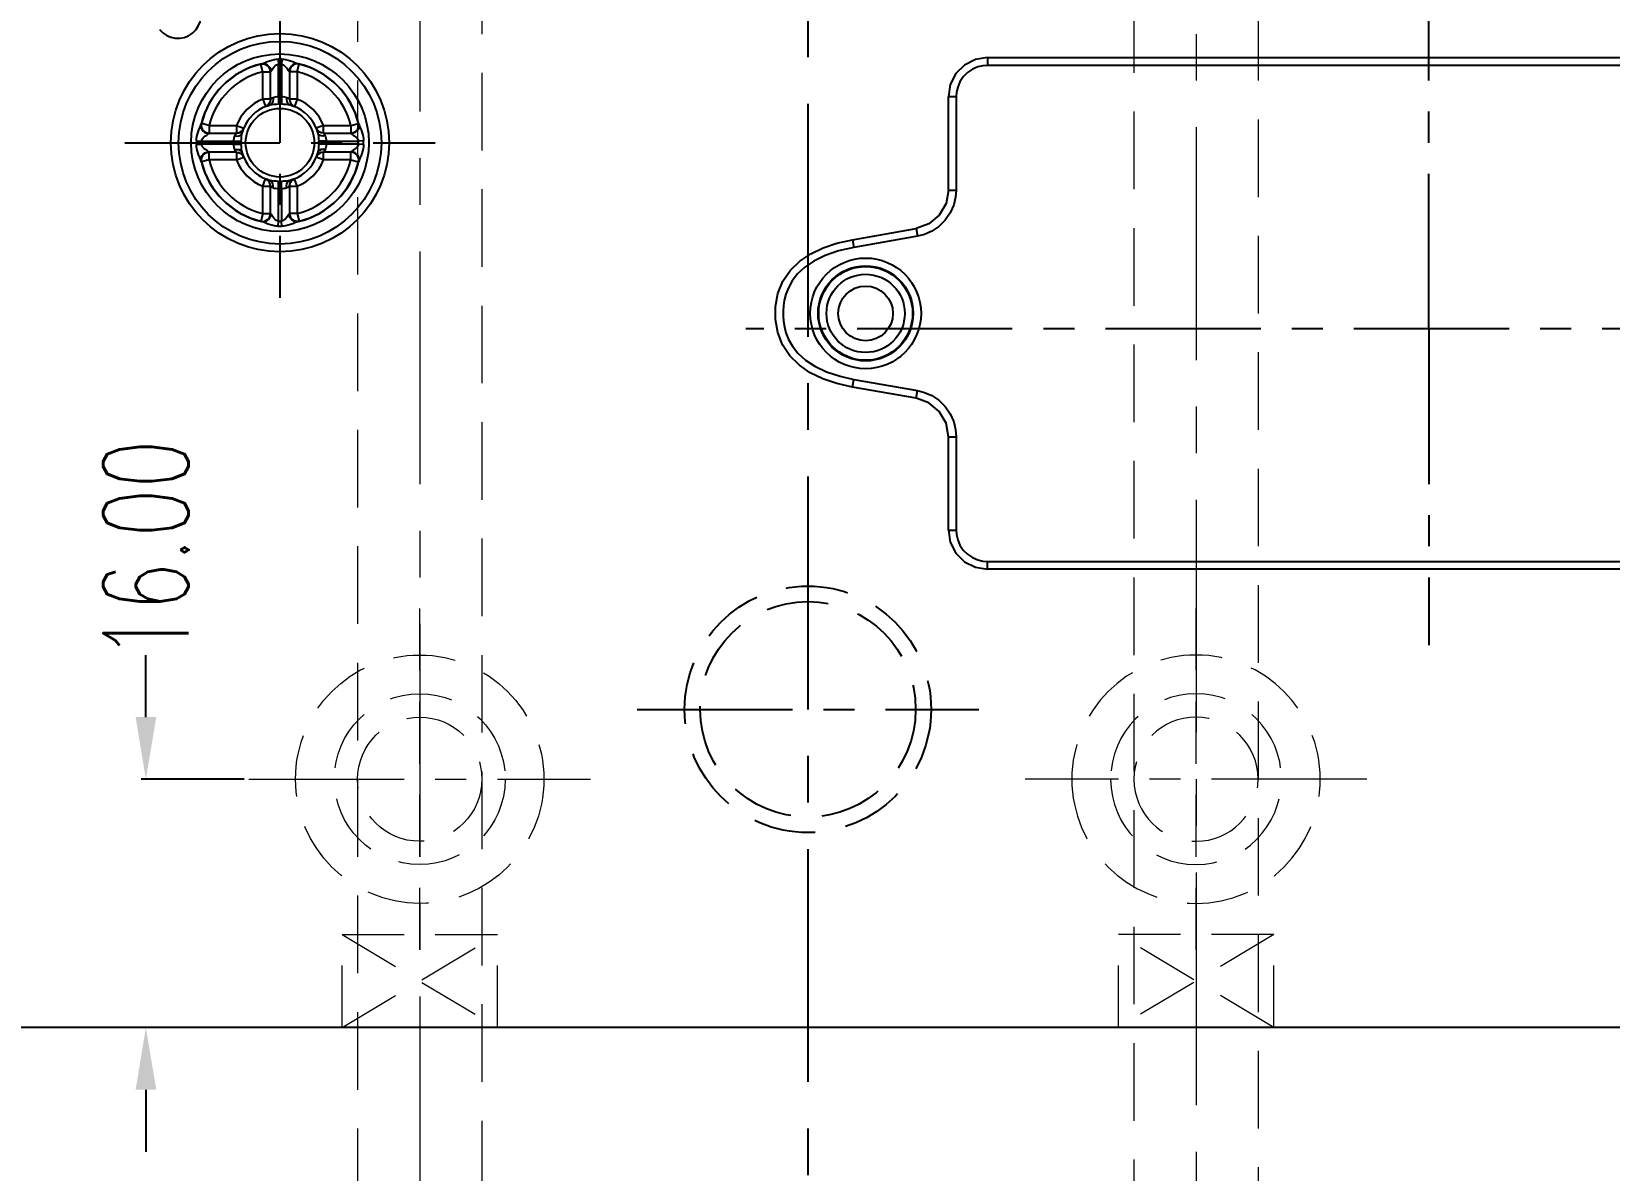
# Model space of a CAD drawing. Header units: millimetres. Extents: x 35888 to 37096, y -21952 to -21097.
# Drawn here: x 36818.2 to 36919.8, y -21504.1 to -21430.7 of the extents above; entities that cross this region are included whole.
import ezdxf

# ---------------------------------------------------------------- set-up
doc = ezdxf.new("R2010")
doc.units = ezdxf.units.MM
doc.header["$LTSCALE"] = 8
doc.linetypes.add('CENTER', pattern=[2, 1.25, -0.25, 0.25, -0.25])
doc.linetypes.add('HIDDEN', pattern=[0.375, 0.25, -0.125])
doc.layers.get('DEFPOINTS').update_dxf_attribs({"color": 6})
for name, color, linetype in [('Cav-cor', 30, 'Continuous'), ('CL', 1, 'Continuous'), ('DEFAULT_1', 7, 'CENTER'), ('Ru', 8, 'Continuous')]:
    doc.layers.add(name, color=color, linetype=linetype)
doc.layers.add('dim', color=3, linetype='Continuous', lineweight=15)
doc.layers.add('WR', color=122, linetype='HIDDEN', lineweight=18)
doc.styles.get("Standard").update_dxf_attribs({"font": 'txt.shx', "width": 0.67, "bigfont": 'chineset.shx'})
doc.dimstyles.new('ISO-25', dxfattribs={"dimtxt": 5.5, "dimasz": 4, "dimexe": 0.3, "dimexo": 0.3, "dimtad": 0, "dimzin": 1, "dimdsep": 46, "dimtxsty": 'Standard', "dimcen": 0, "dimclrd": 3, "dimclre": 3, "dimclrt": 7, "dimazin": 0, "dimtfac": 1, "dimtofl": 0, "dimtmove": 0, "dimatfit": 0, "dimfxl": 0, "dimarcsym": 0})

# ---------------------------------------------------------------- blocks, each defined once
blk = doc.blocks.new('*D27255')
at = {"layer": 'DEFPOINTS', "color": 0}
for p in [(36768.19, -21480.37), (36968.19, -21480.37), (36768.19, -21572.11)]:
    blk.add_point(p, dxfattribs=at)
at = {"layer": 'dim', "color": 3, "lineweight": -2}
for p, q in [((36768.19, -21480.67), (36768.19, -21572.41)), ((36968.19, -21480.67), (36968.19, -21572.41)), ((36772.19, -21572.11), (36859.47, -21572.11)), ((36964.19, -21572.11), (36876.69, -21572.11))]:
    blk.add_line(p, q, dxfattribs=at)
at = {"layer": 'dim', "color": 3}
for points in [[(36772.19, -21571.44), (36772.19, -21572.77), (36768.19, -21572.11)], [(36964.19, -21572.77), (36964.19, -21571.44), (36968.19, -21572.11)]]:
    blk.add_solid(points, dxfattribs=at)
at = {"layer": 'dim', "color": 7, "insert": (36868.08, -21572.11), "char_height": 5.5, "attachment_point": 5}
blk.add_mtext('200.00', dxfattribs=at)
blk = doc.blocks.new('20160904.091723')
at = {"layer": 'WR', "linetype": 'CENTER'}
blk.add_line((0, 11), (0, -11), dxfattribs=at)
at = {"layer": 'WR', "linetype": 'HIDDEN', "ltscale": 2}
blk.add_line((-11, 0), (11, 0), dxfattribs=at)
for radius in [8, 5.5, 4]:
    blk.add_circle((0, 0), radius, dxfattribs=at)
blk = doc.blocks.new('*D29456')
at = {"layer": 'DEFPOINTS', "color": 0}
for p in [(36825.55, -21478.87), (36832.19, -21478.87), (36833.21, -21494.87)]:
    blk.add_point(p, dxfattribs=at)
at = {"layer": 'dim', "color": 3, "lineweight": -2}
for p, q in [((36825.55, -21474.87), (36825.55, -21470.87)), ((36831.89, -21478.87), (36825.25, -21478.87)), ((36832.91, -21494.87), (36825.25, -21494.87)), ((36825.55, -21498.87), (36825.55, -21502.87))]:
    blk.add_line(p, q, dxfattribs=at)
at = {"layer": 'dim', "color": 3}
for points in [[(36824.89, -21474.87), (36826.22, -21474.87), (36825.55, -21478.87)], [(36826.22, -21498.87), (36824.89, -21498.87), (36825.55, -21494.87)]]:
    blk.add_solid(points, dxfattribs=at)
at = {"layer": 'dim', "color": 7, "insert": (36825.55, -21464.1), "char_height": 5.5, "attachment_point": 5, "rotation": 90}
blk.add_mtext('16.00', dxfattribs=at)

msp = doc.modelspace()

# ---------------------------------------------------------------- linework, layer by layer
at = {"color": 8, "linetype": 'CENTER'}
msp.add_line((36857.188, -21474.37), (36879.188, -21474.37), dxfattribs=at)
at = {"color": 8, "linetype": 'HIDDEN', "ltscale": 2}
for radius in [7.938, 6.938]:
    msp.add_circle((36868.188, -21474.37), radius, dxfattribs=at)
at = {"layer": 'Cav-cor', "color": 1}
for p, q in [((36833.083, -21432.8), (36832.954, -21432.814)), ((36832.954, -21432.814), (36832.959, -21432.804)), ((36833.073, -21433.302), (36832.954, -21432.814)), ((36833.432, -21432.95), (36833.33, -21432.87)), ((36834.076, -21432.484), (36834.083, -21432.816)), ((36834.083, -21434.897), (36834.083, -21432.816)), ((36834.299, -21432.484), (36834.292, -21432.816)), ((36834.292, -21432.816), (36834.292, -21434.897)), ((36835.045, -21432.87), (36834.943, -21432.95)), ((36835.302, -21433.302), (36835.421, -21432.814)), ((36835.416, -21432.804), (36835.421, -21432.814)), ((36879.75, -21432.387), (36878.974, -21432.51)), ((36879.75, -21432.387), (36936.524, -21432.387)), ((36879.75, -21432.387), (36879.75, -21432.89)), ((36833.073, -21433.302), (36833.576, -21433.302)), ((36833.073, -21435.068), (36833.073, -21433.302)), ((36833.576, -21435.068), (36833.576, -21433.302)), ((36833.58, -21433.152), (36833.599, -21433.279)), ((36834.795, -21433.152), (36834.777, -21433.279)), ((36834.816, -21433.174), (36834.799, -21433.302)), ((36835.302, -21433.302), (36834.799, -21433.302)), ((36834.799, -21433.302), (36834.799, -21435.068)), ((36835.302, -21433.302), (36835.302, -21435.068)), ((36936.524, -21432.89), (36879.75, -21432.89)), ((36834.083, -21434.897), (36834.1, -21435.374)), ((36834.292, -21434.897), (36834.276, -21435.374)), ((36877.361, -21434.123), (36877.238, -21434.9)), ((36877.238, -21434.9), (36877.741, -21434.9)), ((36877.238, -21440.923), (36877.238, -21434.9)), ((36877.741, -21434.9), (36877.741, -21440.923)), ((36833.576, -21435.068), (36833.073, -21435.068)), ((36833.073, -21435.068), (36833.259, -21435.535)), ((36833.363, -21435.479), (36833.259, -21435.535)), ((36833.392, -21435.459), (36833.263, -21435.534)), ((36833.452, -21435.399), (36833.363, -21435.479)), ((36833.493, -21435.349), (36833.392, -21435.459)), ((36833.558, -21435.214), (36833.493, -21435.349)), ((36833.628, -21435.399), (36833.546, -21435.441)), ((36833.58, -21435.066), (36833.558, -21435.214)), ((36833.576, -21435.068), (36833.578, -21435.067)), ((36834.714, -21435.416), (36834.829, -21435.441)), ((36834.747, -21435.399), (36834.829, -21435.441)), ((36834.795, -21435.066), (36834.817, -21435.214)), ((36835.302, -21435.068), (36834.799, -21435.068)), ((36834.817, -21435.214), (36834.882, -21435.349)), ((36834.829, -21435.441), (36834.898, -21435.46)), ((36834.882, -21435.349), (36834.983, -21435.459)), ((36834.923, -21435.399), (36835.012, -21435.479)), ((36834.983, -21435.459), (36835.112, -21435.534)), ((36835.012, -21435.479), (36835.116, -21435.535)), ((36835.114, -21435.534), (36835.116, -21435.535)), ((36835.302, -21435.068), (36835.116, -21435.535)), ((36829.122, -21436.642), (36829.132, -21436.636)), ((36829.62, -21436.755), (36829.132, -21436.636)), ((36829.62, -21436.755), (36831.386, -21436.755)), ((36829.62, -21436.755), (36829.62, -21437.258)), ((36831.386, -21436.755), (36831.853, -21436.941)), ((36831.386, -21436.755), (36831.386, -21437.258)), ((36836.989, -21436.755), (36836.522, -21436.941)), ((36836.989, -21436.755), (36838.755, -21436.755)), ((36836.989, -21437.258), (36836.989, -21436.755)), ((36838.755, -21436.755), (36839.243, -21436.636)), ((36838.755, -21436.755), (36838.755, -21437.258)), ((36839.243, -21436.636), (36839.254, -21436.642)), ((36839.257, -21436.765), (36839.243, -21436.636)), ((36828.801, -21437.758), (36829.134, -21437.765)), ((36829.134, -21437.765), (36831.215, -21437.765)), ((36829.188, -21437.012), (36829.268, -21437.114)), ((36829.47, -21437.262), (36829.596, -21437.281)), ((36829.492, -21437.241), (36829.62, -21437.258)), ((36829.62, -21437.258), (36831.386, -21437.258)), ((36831.215, -21437.765), (36831.692, -21437.782)), ((36831.384, -21437.262), (36831.532, -21437.24)), ((36831.532, -21437.24), (36831.667, -21437.176)), ((36831.667, -21437.176), (36831.776, -21437.074)), ((36831.716, -21437.311), (36831.758, -21437.228)), ((36831.717, -21437.134), (36831.797, -21437.045)), ((36831.735, -21437.336), (36831.746, -21437.279)), ((36831.746, -21437.279), (36831.758, -21437.228)), ((36831.758, -21437.228), (36831.778, -21437.159)), ((36831.776, -21437.074), (36831.852, -21436.945)), ((36831.797, -21437.045), (36831.853, -21436.941)), ((36831.852, -21436.943), (36831.853, -21436.941)), ((36836.579, -21437.046), (36836.522, -21436.941)), ((36836.599, -21437.074), (36836.524, -21436.945)), ((36836.66, -21437.135), (36836.579, -21437.046)), ((36836.708, -21437.176), (36836.599, -21437.074)), ((36836.659, -21437.311), (36836.617, -21437.228)), ((36836.617, -21437.228), (36836.629, -21437.279)), ((36836.66, -21437.466), (36836.675, -21437.618)), ((36836.675, -21437.618), (36836.683, -21437.782)), ((36837.161, -21437.765), (36836.683, -21437.782)), ((36836.843, -21437.24), (36836.708, -21437.176)), ((36836.991, -21437.262), (36836.843, -21437.24)), ((36836.989, -21437.258), (36838.755, -21437.258)), ((36836.989, -21437.258), (36836.99, -21437.26)), ((36837.161, -21437.765), (36839.242, -21437.765)), ((36838.905, -21437.262), (36838.779, -21437.281)), ((36839.107, -21437.114), (36839.187, -21437.012)), ((36839.133, -21437.565), (36839.192, -21437.634)), ((36839.574, -21437.758), (36839.242, -21437.765)), ((36828.801, -21437.982), (36829.134, -21437.975)), ((36831.215, -21437.975), (36829.134, -21437.975)), ((36829.242, -21438.175), (36829.183, -21438.106)), ((36829.268, -21438.625), (36829.188, -21438.727)), ((36829.47, -21438.477), (36829.596, -21438.459)), ((36831.386, -21438.482), (36829.62, -21438.482)), ((36829.62, -21438.984), (36829.62, -21438.482)), ((36831.215, -21437.975), (36831.692, -21437.958)), ((36831.384, -21438.477), (36831.532, -21438.499)), ((36831.386, -21438.482), (36831.385, -21438.479)), ((36831.386, -21438.482), (36831.386, -21438.984)), ((36831.386, -21438.984), (36831.853, -21438.798)), ((36831.532, -21438.499), (36831.667, -21438.564)), ((36831.667, -21438.564), (36831.776, -21438.665)), ((36831.701, -21438.121), (36831.692, -21437.958)), ((36831.715, -21438.274), (36831.701, -21438.121)), ((36831.716, -21438.429), (36831.758, -21438.511)), ((36831.716, -21438.605), (36831.796, -21438.693)), ((36831.758, -21438.511), (36831.746, -21438.46)), ((36831.776, -21438.665), (36831.852, -21438.795)), ((36831.796, -21438.693), (36831.853, -21438.798)), ((36836.579, -21438.694), (36836.522, -21438.798)), ((36836.523, -21438.796), (36836.522, -21438.798)), ((36836.989, -21438.984), (36836.522, -21438.798)), ((36836.599, -21438.665), (36836.524, -21438.795)), ((36836.659, -21438.606), (36836.579, -21438.694)), ((36836.617, -21438.511), (36836.597, -21438.581)), ((36836.708, -21438.564), (36836.599, -21438.665)), ((36836.659, -21438.429), (36836.617, -21438.511)), ((36836.629, -21438.46), (36836.617, -21438.511)), ((36836.641, -21438.403), (36836.629, -21438.46)), ((36837.161, -21437.975), (36836.683, -21437.958)), ((36836.843, -21438.499), (36836.708, -21438.564)), ((36836.991, -21438.477), (36836.843, -21438.499)), ((36838.755, -21438.482), (36836.989, -21438.482)), ((36836.989, -21438.984), (36836.989, -21438.482)), ((36839.242, -21437.975), (36837.161, -21437.975)), ((36838.884, -21438.498), (36838.755, -21438.482)), ((36838.755, -21438.984), (36838.755, -21438.482)), ((36838.905, -21438.477), (36838.779, -21438.459)), ((36839.187, -21438.727), (36839.107, -21438.625)), ((36839.574, -21437.982), (36839.242, -21437.975)), ((36829.118, -21438.974), (36829.132, -21439.103)), ((36829.132, -21439.103), (36829.122, -21439.098)), ((36829.62, -21438.984), (36829.132, -21439.103)), ((36831.386, -21438.984), (36829.62, -21438.984)), ((36838.755, -21438.984), (36836.989, -21438.984)), ((36838.755, -21438.984), (36839.243, -21439.103)), ((36839.254, -21439.098), (36839.243, -21439.103)), ((36833.073, -21440.671), (36833.259, -21440.204)), ((36833.073, -21440.671), (36833.576, -21440.671)), ((36833.073, -21442.437), (36833.073, -21440.671)), ((36833.261, -21440.205), (36833.259, -21440.204)), ((36833.363, -21440.261), (36833.259, -21440.204)), ((36833.392, -21440.281), (36833.263, -21440.206)), ((36833.452, -21440.341), (36833.363, -21440.261)), ((36833.493, -21440.391), (36833.392, -21440.281)), ((36833.546, -21440.299), (36833.477, -21440.28)), ((36833.558, -21440.525), (36833.493, -21440.391)), ((36833.662, -21440.324), (36833.546, -21440.299)), ((36833.628, -21440.341), (36833.546, -21440.299)), ((36833.58, -21440.673), (36833.558, -21440.525)), ((36833.576, -21442.437), (36833.576, -21440.671)), ((36834.083, -21440.843), (36834.1, -21440.366)), ((36834.083, -21442.924), (36834.083, -21440.843)), ((36834.292, -21440.843), (36834.276, -21440.366)), ((36834.292, -21440.843), (36834.292, -21442.924)), ((36834.747, -21440.341), (36834.829, -21440.299)), ((36834.795, -21440.673), (36834.817, -21440.525)), ((36834.799, -21440.671), (36834.797, -21440.672)), ((36834.799, -21440.671), (36835.302, -21440.671)), ((36834.799, -21440.671), (36834.799, -21442.437)), ((36834.817, -21440.525), (36834.882, -21440.391)), ((36834.882, -21440.391), (36834.983, -21440.281)), ((36834.923, -21440.342), (36835.011, -21440.261)), ((36834.983, -21440.281), (36835.112, -21440.206)), ((36835.011, -21440.261), (36835.116, -21440.204)), ((36835.302, -21440.671), (36835.116, -21440.204)), ((36835.302, -21440.671), (36835.302, -21442.437)), ((36877.238, -21440.923), (36877.741, -21440.923)), ((36877.741, -21440.923), (36877.706, -21441.381)), ((36833.073, -21442.437), (36832.954, -21442.925)), ((36832.959, -21442.936), (36832.954, -21442.925)), ((36833.073, -21442.437), (36833.576, -21442.437)), ((36833.33, -21442.869), (36833.432, -21442.789)), ((36833.559, -21442.566), (36833.576, -21442.437)), ((36833.58, -21442.587), (36833.599, -21442.461)), ((36834.076, -21443.256), (36834.083, -21442.924)), ((36834.299, -21443.256), (36834.292, -21442.924)), ((36834.795, -21442.587), (36834.777, -21442.461)), ((36835.302, -21442.437), (36834.799, -21442.437)), ((36834.943, -21442.789), (36835.045, -21442.869)), ((36835.292, -21442.94), (36835.421, -21442.925)), ((36835.302, -21442.437), (36835.421, -21442.925)), ((36835.421, -21442.925), (36835.416, -21442.936)), ((36871.07, -21444.119), (36875.162, -21443.397)), ((36875.249, -21443.892), (36871.157, -21444.613)), ((36875.162, -21443.397), (36875.249, -21443.892)), ((36875.692, -21443.778), (36875.249, -21443.892)), ((36871.07, -21444.118), (36871.157, -21444.613)), ((36871.07, -21453.611), (36871.157, -21453.116)), ((36871.157, -21453.116), (36875.249, -21453.838)), ((36875.162, -21454.333), (36871.07, -21453.611)), ((36875.162, -21454.333), (36875.249, -21453.838)), ((36875.249, -21453.838), (36875.692, -21453.951)), ((36877.238, -21456.807), (36877.741, -21456.807)), ((36877.238, -21462.83), (36877.238, -21456.807)), ((36877.706, -21456.349), (36877.741, -21456.807)), ((36877.741, -21456.807), (36877.741, -21462.83)), ((36877.238, -21462.83), (36877.741, -21462.83)), ((36877.238, -21462.83), (36877.361, -21463.606)), ((36878.974, -21465.219), (36879.75, -21465.342)), ((36879.75, -21464.84), (36936.524, -21464.84)), ((36879.75, -21465.342), (36879.75, -21464.84)), ((36936.524, -21465.342), (36879.75, -21465.342)), ((36958.188, -21494.87), (36778.188, -21494.87))]:
    msp.add_line(p, q, dxfattribs=at)
for points in [[(36832.959, -21432.804), (36832.965, -21432.801), (36832.978, -21432.796), (36833, -21432.789)], [(36832.959, -21432.804), (36833.088, -21432.79), (36833.216, -21432.809), (36833.335, -21432.86), (36833.437, -21432.94), (36833.515, -21433.044), (36833.564, -21433.164), (36833.58, -21433.292)], [(36833, -21432.789), (36833.053, -21432.771), (36833.131, -21432.74), (36833.233, -21432.699), (36833.358, -21432.649), (36833.503, -21432.596), (36833.655, -21432.549), (36833.804, -21432.514)], [(36833, -21432.789), (36833.123, -21432.778), (36833.245, -21432.799), (36833.358, -21432.851), (36833.456, -21432.931), (36833.532, -21433.034), (36833.58, -21433.152)], [(36833.33, -21432.87), (36833.211, -21432.819), (36833.083, -21432.8)], [(36833.804, -21432.514), (36833.945, -21432.492), (36834.076, -21432.484)], [(36833.819, -21432.994), (36833.887, -21432.92), (36833.956, -21432.863)], [(36833.956, -21432.863), (36834.021, -21432.828), (36834.083, -21432.816)], [(36834.292, -21432.816), (36834.353, -21432.828), (36834.419, -21432.862), (36834.488, -21432.919), (36834.557, -21432.995), (36834.623, -21433.079)], [(36834.299, -21432.484), (36834.429, -21432.492), (36834.57, -21432.513)], [(36834.57, -21432.513), (36834.72, -21432.549), (36834.874, -21432.596), (36835.021, -21432.65), (36835.146, -21432.7), (36835.246, -21432.741), (36835.323, -21432.772), (36835.375, -21432.789)], [(36835.375, -21432.789), (36835.253, -21432.778), (36835.131, -21432.799), (36835.017, -21432.851), (36834.919, -21432.931), (36834.844, -21433.034), (36834.795, -21433.152)], [(36835.416, -21432.804), (36835.287, -21432.79), (36835.159, -21432.809), (36835.04, -21432.86), (36834.939, -21432.94), (36834.861, -21433.044), (36834.812, -21433.164), (36834.795, -21433.292)], [(36835.421, -21432.814), (36835.292, -21432.8), (36835.164, -21432.819), (36835.045, -21432.87)], [(36835.375, -21432.789), (36835.397, -21432.796), (36835.411, -21432.801), (36835.416, -21432.804)], [(36878.974, -21432.51), (36878.274, -21432.867), (36877.718, -21433.423), (36877.361, -21434.123)], [(36833.576, -21433.302), (36833.559, -21433.174), (36833.51, -21433.054), (36833.432, -21432.95)], [(36833.599, -21433.279), (36833.622, -21433.257), (36833.656, -21433.213)], [(36833.656, -21433.213), (36833.754, -21433.076), (36833.819, -21432.994)], [(36834.623, -21433.079), (36834.72, -21433.215), (36834.754, -21433.257), (36834.777, -21433.279)], [(36834.943, -21432.95), (36834.865, -21433.054), (36834.816, -21433.174)], [(36879.75, -21432.89), (36879.462, -21432.911), (36879.135, -21432.986), (36878.796, -21433.131), (36878.474, -21433.347), (36878.195, -21433.626), (36877.98, -21433.948), (36877.836, -21434.287), (36877.761, -21434.613), (36877.741, -21434.9)], [(36833.909, -21434.912), (36834.002, -21434.903), (36834.083, -21434.897)], [(36834.292, -21434.897), (36834.377, -21434.903), (36834.471, -21434.912), (36834.556, -21434.928), (36834.625, -21434.955)], [(36833.266, -21435.533), (36833.28, -21435.527), (36833.29, -21435.523), (36833.304, -21435.518), (36833.321, -21435.512), (36833.34, -21435.504), (36833.363, -21435.496), (36833.39, -21435.487), (36833.421, -21435.477), (36833.455, -21435.466), (36833.494, -21435.455), (36833.536, -21435.443), (36833.546, -21435.441)], [(36833.576, -21435.068), (36833.561, -21435.187), (36833.519, -21435.3), (36833.452, -21435.399)], [(36833.546, -21435.441), (36833.665, -21435.415), (36833.809, -21435.395)], [(36833.587, -21435.061), (36833.608, -21435.045), (36833.643, -21435.02), (36833.692, -21434.988), (36833.75, -21434.955)], [(36833.75, -21434.955), (36833.758, -21435.091), (36833.738, -21435.217), (36833.694, -21435.322), (36833.628, -21435.399)], [(36833.75, -21434.955), (36833.822, -21434.928), (36833.909, -21434.912)], [(36833.809, -21435.395), (36833.964, -21435.381), (36834.1, -21435.374)], [(36834.276, -21435.374), (36834.416, -21435.381), (36834.574, -21435.395), (36834.714, -21435.416)], [(36834.625, -21434.955), (36834.618, -21435.091), (36834.637, -21435.217), (36834.681, -21435.322), (36834.747, -21435.399)], [(36834.625, -21434.955), (36834.683, -21434.988), (36834.732, -21435.02), (36834.767, -21435.045), (36834.788, -21435.061), (36834.795, -21435.066)], [(36834.799, -21435.068), (36834.814, -21435.187), (36834.856, -21435.3), (36834.923, -21435.399)], [(36834.898, -21435.46), (36834.953, -21435.477), (36834.998, -21435.491), (36835.034, -21435.504), (36835.062, -21435.514), (36835.084, -21435.522), (36835.098, -21435.528), (36835.108, -21435.532)], [(36828.832, -21437.482), (36828.869, -21437.33), (36828.915, -21437.182), (36828.965, -21437.044), (36829.015, -21436.919), (36829.058, -21436.815), (36829.089, -21436.736), (36829.107, -21436.682)], [(36829.107, -21436.682), (36829.096, -21436.805), (36829.117, -21436.927), (36829.169, -21437.04), (36829.249, -21437.138), (36829.352, -21437.214), (36829.47, -21437.262)], [(36829.107, -21436.682), (36829.114, -21436.66), (36829.119, -21436.647), (36829.122, -21436.642)], [(36829.122, -21436.642), (36829.108, -21436.77), (36829.127, -21436.898), (36829.178, -21437.017), (36829.258, -21437.119), (36829.362, -21437.197), (36829.481, -21437.246), (36829.61, -21437.262)], [(36829.132, -21436.636), (36829.118, -21436.765), (36829.137, -21436.893), (36829.188, -21437.012)], [(36839.254, -21436.642), (36839.268, -21436.77), (36839.248, -21436.898), (36839.197, -21437.017), (36839.117, -21437.119), (36839.014, -21437.197), (36838.894, -21437.246), (36838.765, -21437.262)], [(36839.268, -21436.682), (36839.279, -21436.805), (36839.258, -21436.927), (36839.206, -21437.04), (36839.126, -21437.138), (36839.024, -21437.214), (36838.905, -21437.262)], [(36839.187, -21437.012), (36839.238, -21436.893), (36839.257, -21436.765)], [(36839.254, -21436.642), (36839.257, -21436.647), (36839.261, -21436.66), (36839.268, -21436.682)], [(36839.268, -21436.682), (36839.286, -21436.736), (36839.318, -21436.815), (36839.361, -21436.919), (36839.41, -21437.043), (36839.46, -21437.18), (36839.506, -21437.327), (36839.542, -21437.477)], [(36828.801, -21437.758), (36828.81, -21437.626), (36828.832, -21437.482)], [(36829.134, -21437.765), (36829.146, -21437.703), (36829.182, -21437.636), (36829.24, -21437.566), (36829.314, -21437.5), (36829.392, -21437.438), (36829.468, -21437.383), (36829.53, -21437.338), (36829.574, -21437.304), (36829.596, -21437.281)], [(36829.268, -21437.114), (36829.372, -21437.192), (36829.492, -21437.241)], [(36831.215, -21437.765), (36831.222, -21437.667), (36831.232, -21437.576), (36831.247, -21437.497), (36831.273, -21437.433)], [(36831.273, -21437.433), (36831.305, -21437.375), (36831.337, -21437.327), (36831.363, -21437.291), (36831.379, -21437.269), (36831.384, -21437.262)], [(36831.273, -21437.433), (36831.409, -21437.44), (36831.535, -21437.421), (36831.64, -21437.376), (36831.716, -21437.311)], [(36831.386, -21437.258), (36831.505, -21437.244), (36831.617, -21437.202), (36831.717, -21437.134)], [(36831.692, -21437.782), (36831.701, -21437.618), (36831.715, -21437.466), (36831.735, -21437.336)], [(36831.778, -21437.159), (36831.794, -21437.105), (36831.809, -21437.06), (36831.822, -21437.023), (36831.832, -21436.995), (36831.84, -21436.974), (36831.846, -21436.96), (36831.85, -21436.95)], [(36836.525, -21436.948), (36836.531, -21436.962), (36836.534, -21436.973), (36836.54, -21436.986), (36836.546, -21437.003), (36836.553, -21437.023), (36836.561, -21437.046), (36836.57, -21437.072), (36836.58, -21437.103), (36836.591, -21437.137), (36836.602, -21437.176), (36836.614, -21437.219), (36836.617, -21437.228)], [(36836.629, -21437.279), (36836.641, -21437.336), (36836.66, -21437.466)], [(36837.103, -21437.433), (36836.966, -21437.44), (36836.841, -21437.421), (36836.735, -21437.376), (36836.659, -21437.311)], [(36836.989, -21437.258), (36836.87, -21437.244), (36836.759, -21437.202), (36836.66, -21437.135)], [(36836.996, -21437.269), (36837.013, -21437.291), (36837.038, -21437.327), (36837.07, -21437.375), (36837.103, -21437.433)], [(36837.103, -21437.433), (36837.128, -21437.497), (36837.144, -21437.576)], [(36837.144, -21437.576), (36837.153, -21437.667), (36837.161, -21437.765)], [(36838.755, -21437.258), (36838.884, -21437.241), (36839.004, -21437.192), (36839.107, -21437.114)], [(36838.779, -21437.281), (36838.801, -21437.304), (36838.845, -21437.339), (36838.908, -21437.384), (36838.983, -21437.438), (36839.061, -21437.499), (36839.133, -21437.565)], [(36839.192, -21437.634), (36839.229, -21437.702), (36839.242, -21437.765)], [(36839.542, -21437.477), (36839.565, -21437.624), (36839.574, -21437.758)], [(36828.833, -21438.262), (36828.81, -21438.115), (36828.801, -21437.982)], [(36829.107, -21439.057), (36829.089, -21439.003), (36829.057, -21438.924), (36829.015, -21438.82), (36828.965, -21438.697), (36828.915, -21438.559), (36828.87, -21438.413), (36828.833, -21438.262)], [(36829.107, -21439.057), (36829.096, -21438.935), (36829.117, -21438.813), (36829.169, -21438.699), (36829.249, -21438.601), (36829.352, -21438.526), (36829.47, -21438.477)], [(36829.122, -21439.098), (36829.108, -21438.969), (36829.127, -21438.841), (36829.178, -21438.722), (36829.258, -21438.621), (36829.362, -21438.543), (36829.481, -21438.494), (36829.61, -21438.477)], [(36829.188, -21438.727), (36829.137, -21438.846), (36829.118, -21438.974)], [(36829.183, -21438.106), (36829.147, -21438.037), (36829.134, -21437.975)], [(36829.596, -21438.459), (36829.574, -21438.435), (36829.53, -21438.401), (36829.467, -21438.356), (36829.393, -21438.302), (36829.315, -21438.241), (36829.242, -21438.175)], [(36829.62, -21438.482), (36829.492, -21438.498), (36829.372, -21438.547), (36829.268, -21438.625)], [(36831.232, -21438.164), (36831.222, -21438.073), (36831.215, -21437.975)], [(36831.273, -21438.307), (36831.247, -21438.242), (36831.232, -21438.164)], [(36831.273, -21438.307), (36831.409, -21438.3), (36831.535, -21438.319), (36831.64, -21438.363), (36831.716, -21438.429)], [(36831.379, -21438.47), (36831.363, -21438.449), (36831.337, -21438.413), (36831.305, -21438.365), (36831.273, -21438.307)], [(36831.386, -21438.482), (36831.505, -21438.496), (36831.617, -21438.538), (36831.716, -21438.605)], [(36831.746, -21438.46), (36831.735, -21438.403), (36831.715, -21438.274)], [(36831.85, -21438.792), (36831.845, -21438.777), (36831.841, -21438.767), (36831.836, -21438.754), (36831.829, -21438.737), (36831.822, -21438.717), (36831.814, -21438.694), (36831.805, -21438.667), (36831.795, -21438.637), (36831.784, -21438.602), (36831.773, -21438.564), (36831.761, -21438.521), (36831.758, -21438.511)], [(36836.597, -21438.581), (36836.581, -21438.635), (36836.566, -21438.68), (36836.553, -21438.716), (36836.543, -21438.745), (36836.535, -21438.766), (36836.53, -21438.78), (36836.526, -21438.79)], [(36836.683, -21437.958), (36836.675, -21438.121), (36836.66, -21438.274), (36836.641, -21438.403)], [(36837.103, -21438.307), (36836.966, -21438.3), (36836.841, -21438.319), (36836.735, -21438.363), (36836.659, -21438.429)], [(36836.989, -21438.482), (36836.87, -21438.496), (36836.758, -21438.538), (36836.659, -21438.606)], [(36837.103, -21438.307), (36837.07, -21438.365), (36837.038, -21438.413), (36837.013, -21438.449), (36836.996, -21438.47), (36836.991, -21438.477)], [(36837.161, -21437.975), (36837.153, -21438.073), (36837.144, -21438.164), (36837.128, -21438.242), (36837.103, -21438.307)], [(36839.254, -21439.098), (36839.268, -21438.969), (36839.248, -21438.841), (36839.197, -21438.722), (36839.117, -21438.621), (36839.014, -21438.543), (36838.894, -21438.494), (36838.765, -21438.477)], [(36839.242, -21437.975), (36839.229, -21438.037), (36839.193, -21438.104), (36839.135, -21438.173), (36839.062, -21438.24), (36838.983, -21438.302), (36838.908, -21438.356), (36838.845, -21438.401), (36838.801, -21438.435), (36838.779, -21438.459)], [(36839.107, -21438.625), (36839.004, -21438.547), (36838.884, -21438.498)], [(36839.268, -21439.057), (36839.279, -21438.935), (36839.258, -21438.813), (36839.206, -21438.699), (36839.126, -21438.601), (36839.024, -21438.526), (36838.905, -21438.477)], [(36839.243, -21439.103), (36839.257, -21438.974), (36839.238, -21438.846), (36839.187, -21438.727)], [(36839.543, -21438.258), (36839.507, -21438.409), (36839.46, -21438.557), (36839.41, -21438.696), (36839.36, -21438.821), (36839.318, -21438.925), (36839.286, -21439.004), (36839.268, -21439.057)], [(36839.574, -21437.982), (36839.565, -21438.114), (36839.543, -21438.258)], [(36829.122, -21439.098), (36829.119, -21439.093), (36829.114, -21439.079), (36829.107, -21439.057)], [(36839.268, -21439.057), (36839.261, -21439.079), (36839.257, -21439.093), (36839.254, -21439.098)], [(36833.477, -21440.28), (36833.423, -21440.263), (36833.378, -21440.248), (36833.341, -21440.235), (36833.313, -21440.225), (36833.292, -21440.217), (36833.278, -21440.212), (36833.268, -21440.208)], [(36833.576, -21440.671), (36833.561, -21440.552), (36833.519, -21440.44), (36833.452, -21440.341)], [(36833.75, -21440.785), (36833.692, -21440.752), (36833.643, -21440.72), (36833.608, -21440.694), (36833.587, -21440.678), (36833.58, -21440.673)], [(36833.75, -21440.785), (36833.758, -21440.649), (36833.738, -21440.523), (36833.694, -21440.418), (36833.628, -21440.341)], [(36834.1, -21440.366), (36833.959, -21440.358), (36833.801, -21440.344), (36833.662, -21440.324)], [(36834.083, -21440.843), (36833.998, -21440.836), (36833.904, -21440.827), (36833.82, -21440.811), (36833.75, -21440.785)], [(36834.567, -21440.345), (36834.411, -21440.359), (36834.276, -21440.366)], [(36834.467, -21440.828), (36834.374, -21440.837), (36834.292, -21440.843)], [(36834.625, -21440.785), (36834.553, -21440.812), (36834.467, -21440.828)], [(36834.829, -21440.299), (36834.71, -21440.325), (36834.567, -21440.345)], [(36834.625, -21440.785), (36834.618, -21440.649), (36834.637, -21440.523), (36834.681, -21440.418), (36834.747, -21440.341)], [(36834.788, -21440.678), (36834.767, -21440.694), (36834.732, -21440.72), (36834.683, -21440.752), (36834.625, -21440.785)], [(36834.799, -21440.671), (36834.814, -21440.553), (36834.855, -21440.441), (36834.923, -21440.342)], [(36835.109, -21440.207), (36835.095, -21440.213), (36835.085, -21440.217), (36835.071, -21440.222), (36835.055, -21440.228), (36835.035, -21440.235), (36835.012, -21440.243), (36834.985, -21440.252), (36834.955, -21440.262), (36834.92, -21440.273), (36834.882, -21440.285), (36834.839, -21440.296), (36834.829, -21440.299)], [(36877.238, -21440.923), (36877.087, -21441.782), (36876.65, -21442.538), (36875.982, -21443.099), (36875.162, -21443.397)], [(36877.706, -21441.381), (36877.583, -21441.883), (36877.359, -21442.391), (36877.034, -21442.862), (36876.625, -21443.264), (36876.165, -21443.572), (36875.692, -21443.778)], [(36832.954, -21442.925), (36833.083, -21442.94), (36833.211, -21442.92), (36833.33, -21442.869)], [(36832.959, -21442.936), (36833.088, -21442.95), (36833.216, -21442.931), (36833.335, -21442.879), (36833.437, -21442.799), (36833.515, -21442.696), (36833.564, -21442.576), (36833.58, -21442.448)], [(36833, -21442.95), (36832.978, -21442.944), (36832.965, -21442.939), (36832.959, -21442.936)], [(36833, -21442.95), (36833.123, -21442.961), (36833.245, -21442.94), (36833.358, -21442.888), (36833.456, -21442.808), (36833.532, -21442.706), (36833.58, -21442.587)], [(36833.805, -21443.226), (36833.655, -21443.191), (36833.501, -21443.143), (36833.354, -21443.09), (36833.229, -21443.039), (36833.129, -21442.998), (36833.053, -21442.968), (36833, -21442.95)], [(36833.432, -21442.789), (36833.51, -21442.686), (36833.559, -21442.566)], [(36833.753, -21442.661), (36833.655, -21442.525), (36833.622, -21442.483), (36833.599, -21442.461)], [(36834.083, -21442.924), (36834.022, -21442.911), (36833.956, -21442.877), (36833.888, -21442.82), (36833.818, -21442.744), (36833.753, -21442.661)], [(36834.419, -21442.877), (36834.354, -21442.911), (36834.292, -21442.924)], [(36834.557, -21442.745), (36834.488, -21442.82), (36834.419, -21442.877)], [(36834.72, -21442.526), (36834.621, -21442.663), (36834.557, -21442.745)], [(36835.375, -21442.95), (36835.322, -21442.968), (36835.244, -21442.999), (36835.143, -21443.041), (36835.017, -21443.091), (36834.872, -21443.144), (36834.72, -21443.191), (36834.571, -21443.226)], [(36834.777, -21442.461), (36834.753, -21442.483), (36834.72, -21442.526)], [(36835.416, -21442.936), (36835.287, -21442.95), (36835.159, -21442.931), (36835.04, -21442.879), (36834.939, -21442.799), (36834.861, -21442.696), (36834.812, -21442.576), (36834.795, -21442.448)], [(36835.375, -21442.95), (36835.253, -21442.961), (36835.131, -21442.94), (36835.017, -21442.888), (36834.919, -21442.808), (36834.844, -21442.706), (36834.795, -21442.587)], [(36834.799, -21442.437), (36834.816, -21442.566), (36834.865, -21442.686), (36834.943, -21442.789)], [(36835.045, -21442.869), (36835.164, -21442.92), (36835.292, -21442.94)], [(36835.416, -21442.936), (36835.411, -21442.939), (36835.397, -21442.944), (36835.375, -21442.95)], [(36834.076, -21443.256), (36833.946, -21443.248), (36833.805, -21443.226)], [(36834.571, -21443.226), (36834.43, -21443.247), (36834.299, -21443.256)], [(36871.07, -21453.611), (36870.047, -21453.381), (36869.144, -21453.075), (36868.341, -21452.685), (36867.638, -21452.202), (36867.033, -21451.606), (36866.559, -21450.896), (36866.246, -21450.103), (36866.099, -21449.265), (36866.103, -21448.414), (36866.26, -21447.578), (36866.582, -21446.79), (36867.064, -21446.087), (36867.67, -21445.501), (36868.371, -21445.028), (36869.167, -21444.646), (36870.059, -21444.345), (36871.07, -21444.119)], [(36871.157, -21444.613), (36870.16, -21444.839), (36869.292, -21445.137), (36868.57, -21445.493), (36867.981, -21445.895), (36867.522, -21446.327), (36867.178, -21446.771), (36866.933, -21447.21), (36866.769, -21447.632), (36866.666, -21448.027), (36866.611, -21448.386), (36866.587, -21448.716), (36866.588, -21449.037), (36866.614, -21449.369), (36866.672, -21449.731), (36866.778, -21450.127), (36866.947, -21450.548), (36867.197, -21450.987), (36867.55, -21451.433), (36868.025, -21451.869), (36868.633, -21452.273), (36869.381, -21452.629), (36870.258, -21452.918), (36871.157, -21453.116)], [(36875.692, -21453.951), (36876.165, -21454.158), (36876.625, -21454.466), (36877.034, -21454.867), (36877.359, -21455.339), (36877.583, -21455.846), (36877.706, -21456.349)], [(36877.238, -21456.807), (36877.087, -21455.947), (36876.65, -21455.192), (36875.982, -21454.631), (36875.162, -21454.333)], [(36877.741, -21462.83), (36877.761, -21463.118), (36877.837, -21463.446), (36877.982, -21463.785), (36878.198, -21464.107), (36878.477, -21464.385), (36878.799, -21464.6), (36879.138, -21464.744), (36879.464, -21464.819), (36879.75, -21464.84)], [(36877.361, -21463.606), (36877.718, -21464.307), (36878.274, -21464.862), (36878.974, -21465.219)]]:
    msp.add_lwpolyline(points, dxfattribs=at)
for centre, radius in [((36834.188, -21437.87), 7.03), ((36834.188, -21437.87), 6.528), ((36834.188, -21437.87), 5.72), ((36834.188, -21437.87), 2.211), ((36871.907, -21448.865), 3.567), ((36871.907, -21448.865), 3.064), ((36871.907, -21448.865), 3.024), ((36871.907, -21448.865), 2.521), ((36871.907, -21448.865), 1.759)]:
    msp.add_circle(centre, radius, dxfattribs=at)
for radius, start, end in [(5.217, 103.15744, 166.84256), (5.204, 103.70999, 166.29001), (5.387, 88.81133, 91.18867), (5.055, 88.81133, 91.18867), (5.217, 13.15744, 76.84256), (5.204, 13.70999, 76.29001), (4.701, 103.71014, 166.28987), (4.701, 13.71001, 76.28989), (2.975, 87.97978, 92.02022), (3.015, 111.69018, 158.30968), (2.513, 111.68984, 158.31016), (2.513, 104.78904, 111.59862), (2.497, 87.97978, 92.02022), (2.513, 68.67995, 75.21096), (2.513, 21.68984, 68.31016), (3.015, 21.69028, 68.30977), (5.387, 178.81133, 181.18867), (5.055, 178.81133, 181.18867), (2.975, 177.97978, 182.02022), (2.497, 177.97978, 182.02022), (2.513, 158.68601, 165.21096), (2.513, 14.78904, 21.59862), (2.497, 357.97978, 2.02022), (2.975, 357.97978, 2.02022), (5.055, 358.81133, 1.18867), (5.387, 358.81133, 1.18867), (2.513, 194.78904, 201.59862), (2.513, 201.68984, 248.31016), (2.513, 291.68984, 338.31016), (2.513, 338.68601, 345.21096), (5.217, 193.15744, 256.84256), (5.204, 193.70999, 256.29001), (4.701, 193.71001, 256.28989), (3.015, 201.69028, 248.30977), (4.701, 283.71014, 346.28987), (3.015, 291.68983, 338.30906), (5.217, 283.15744, 346.84256), (5.204, 283.70999, 346.29001), (2.513, 248.67995, 255.21096), (2.975, 267.97978, 272.02022), (2.497, 267.97978, 272.02022), (2.513, 284.78904, 291.59862), (5.055, 268.81133, 271.18867), (5.387, 268.81133, 271.18867)]:
    msp.add_arc((36834.188, -21437.87), radius, start, end, dxfattribs=at)
at = {"layer": 'CL', "color": 7, "linetype": 'CENTER', "ltscale": 1.5}
msp.add_line((36868.188, -21147.37), (36868.188, -21547.37), dxfattribs=at)
at = {"layer": 'DEFAULT_1', "color": 2, "linetype": 'CENTER'}
for p, q in [((36834.188, -21427.87), (36834.188, -21447.87)), ((36908.188, -21449.87), (36908.188, -21429.504)), ((36824.188, -21437.87), (36844.188, -21437.87)), ((36945.355, -21449.87), (36864.188, -21449.87)), ((36908.188, -21449.87), (36908.188, -21470.236))]:
    msp.add_line(p, q, dxfattribs=at)
at = {"layer": 'Ru', "linetype": 'Continuous'}
msp.add_arc((36827.609, -21429.647), 1.5, 218.65981, 38.65981, dxfattribs=at)
at = {"layer": 'WR', "linetype": 'HIDDEN', "ltscale": 2.5}
for p, q in [((36847.188, -21320.87), (36847.188, -21517.37)), ((36839.188, -21328.87), (36839.188, -21517.37)), ((36889.188, -21360.87), (36889.188, -21517.37)), ((36897.188, -21368.87), (36897.188, -21517.37))]:
    msp.add_line(p, q, dxfattribs=at)
at = {"layer": 'WR', "linetype": 'CENTER', "ltscale": 1.5}
for p, q in [((36843.188, -21324.87), (36843.188, -21517.37)), ((36893.188, -21364.87), (36893.188, -21517.37))]:
    msp.add_line(p, q, dxfattribs=at)
at = {"layer": 'WR', "linetype": 'HIDDEN', "ltscale": 2}
for p, q in [((36838.188, -21488.87), (36848.188, -21488.87)), ((36838.188, -21488.87), (36848.188, -21494.87)), ((36838.188, -21494.87), (36848.188, -21488.87)), ((36838.188, -21494.87), (36838.188, -21488.87)), ((36848.188, -21494.87), (36848.188, -21488.87)), ((36898.188, -21488.87), (36888.188, -21488.87)), ((36898.188, -21488.87), (36888.188, -21494.87)), ((36898.188, -21494.87), (36888.188, -21488.87)), ((36888.188, -21494.87), (36888.188, -21488.87)), ((36898.188, -21494.87), (36898.188, -21488.87)), ((36838.188, -21494.87), (36848.188, -21494.87)), ((36898.188, -21494.87), (36888.188, -21494.87))]:
    msp.add_line(p, q, dxfattribs=at)

# ---------------------------------------------------------------- block references
at = {"layer": 'WR', "rotation": 90}
msp.add_blockref('20160904.091723', (36843.188, -21478.87), dxfattribs=at)
at = {"layer": 'WR', "xscale": -1, "rotation": -90}
msp.add_blockref('20160904.091723', (36893.188, -21478.87), dxfattribs=at)

# ---------------------------------------------------------------- dimensions: what is measured, and where the dimension line sits
at = {"layer": 'dim'}
dim = msp.add_linear_dim(base=(36825.554, -21478.87), p1=(36833.208, -21494.87), p2=(36832.188, -21478.87), angle=90, dimstyle='ISO-25', dxfattribs=at)
dim.commit()
dim.dimension.update_dxf_attribs({"geometry": '*D29456', "text_midpoint": (36825.554, -21464.103)})
dim = msp.add_linear_dim(base=(36768.188, -21572.107), p1=(36968.188, -21480.37), p2=(36768.188, -21480.37), angle=180, dimstyle='ISO-25', dxfattribs=at)
dim.commit()
dim.dimension.update_dxf_attribs({"geometry": '*D27255', "text_midpoint": (36868.076, -21572.107), "dimtype": 160})

doc.saveas('drawing.dxf')
